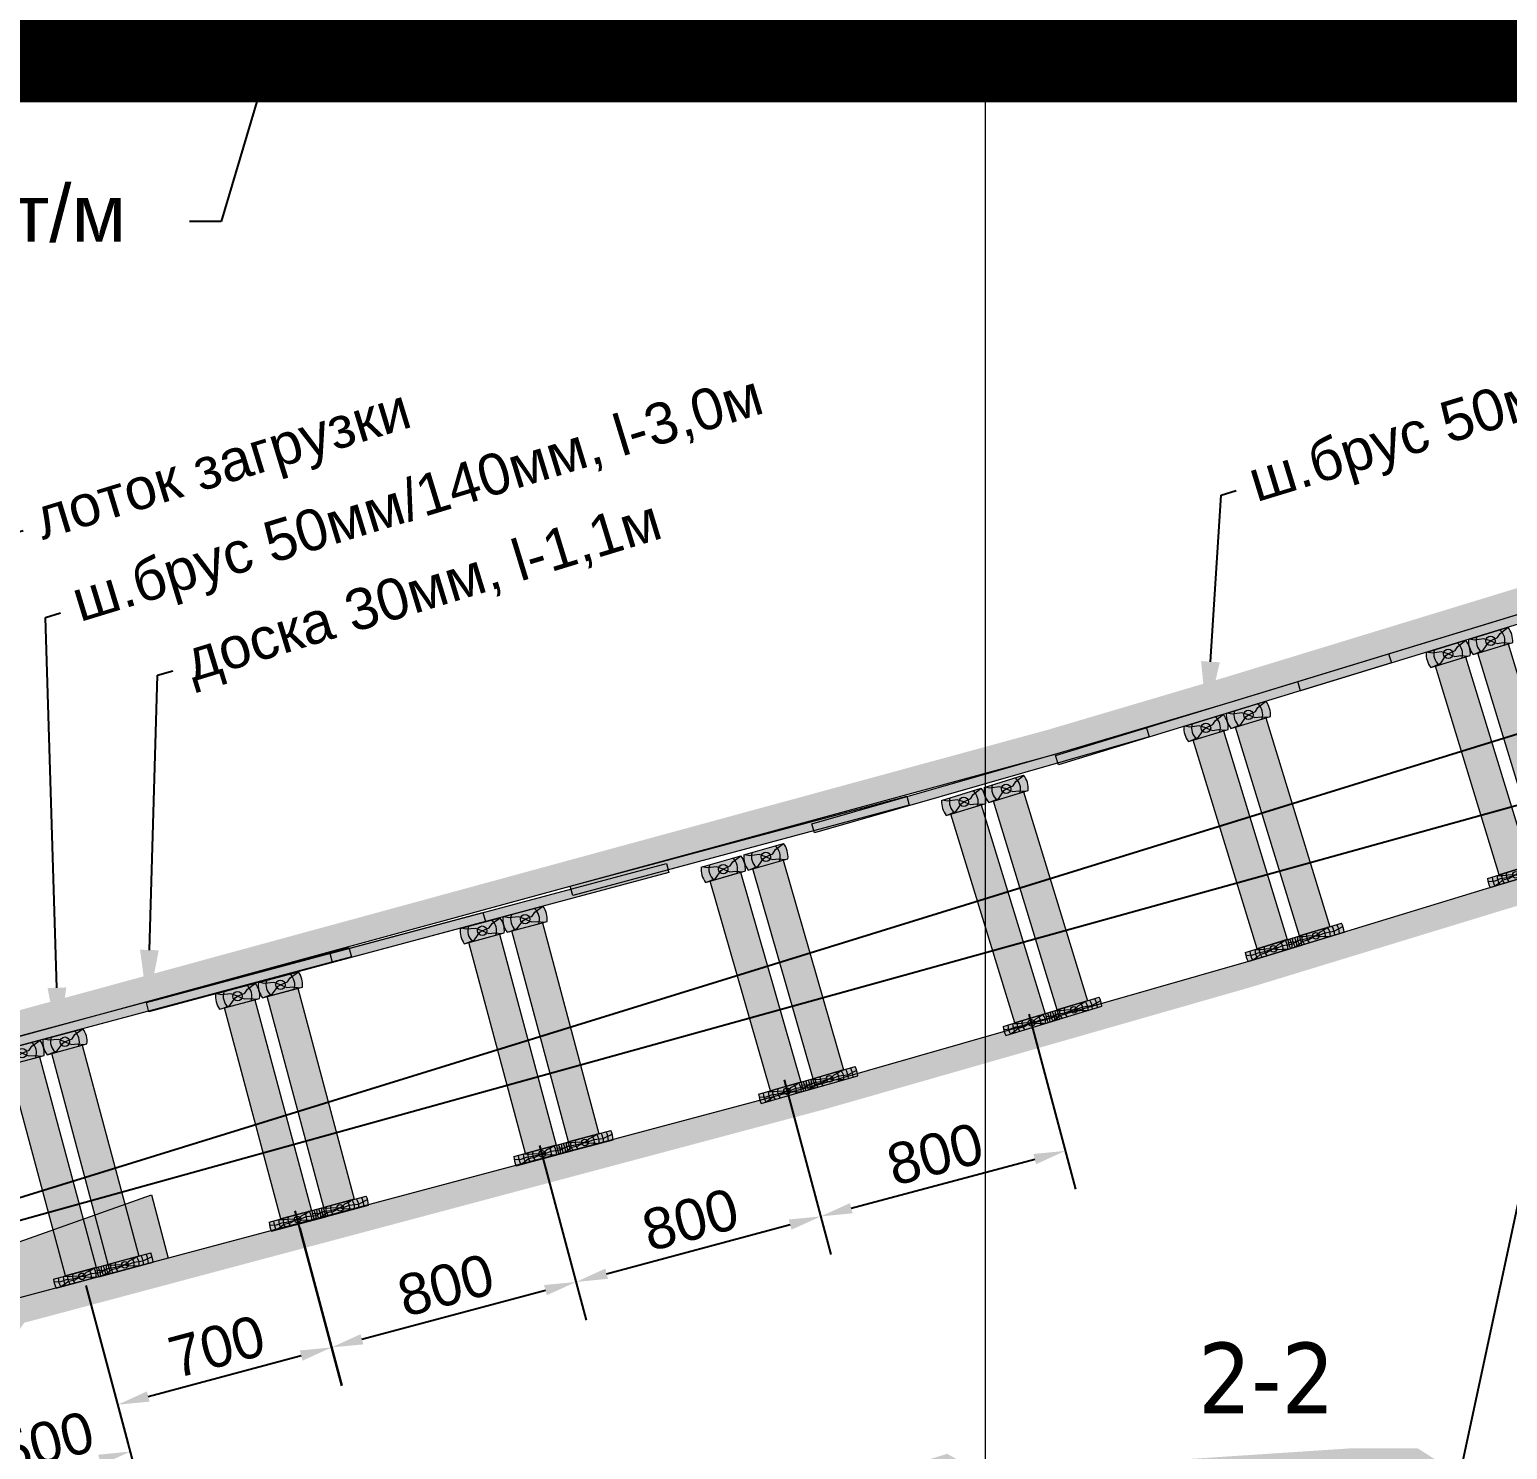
# Model space of a CAD drawing. Header units: inches. Extents: x 523 to 1492, y 69 to 539.
# Drawn here: x 867.41 to 914.09, y 221.63 to 266.5 of the extents above; entities that cross this region are included whole.
import ezdxf
from ezdxf import colors
from ezdxf.entities.mleader import LeaderData, LeaderLine
from ezdxf.math import Vec2, Vec3

# ---------------------------------------------------------------- set-up
doc = ezdxf.new("R2010")
doc.units = ezdxf.units.IN
doc.header["$MEASUREMENT"] = 0
doc.linetypes.add('ACAD_ISO02W100', pattern=[15, 12, -3])
doc.styles.get("Standard").update_dxf_attribs({"font": 'arial.ttf'})
doc.styles.add('стиль', font='tahoma.ttf')
doc.dimstyles.new('ISO-25', dxfattribs={"dimtxt": 2.5, "dimasz": 2.5, "dimexe": 1.25, "dimexo": 0, "dimtad": 1, "dimdec": 0, "dimtxsty": 'Standard', "dimcen": 2.5, "dimadec": 0, "dimazin": 0, "dimtfac": 1, "dimtdec": 0, "dimtmove": 0, "dimatfit": 3, "dimfxl": 0, "dimarcsym": 0})

# ---------------------------------------------------------------- blocks, each defined once
blk = doc.blocks.new('Лоток 1')
at = {"linetype": 'ByBlock', "lineweight": 15}
blk.add_hatch(color=254, dxfattribs=at).paths.add_polyline_path([(1818.315764543643, -3820.362751116568), (1818.848553401869, -3822.359903830496), (1801.823438003193, -3826.901986620621), (1801.618863064019, -3826.289643188073)])
at = {"linetype": 'ACAD_ISO02W100', "const_width": 0.125}
blk.add_lwpolyline([(1803.324246210239, -3825.947517202283), (1801.353065729477, -3815.925470728774)], dxfattribs=at)
at = {"color": 7, "linetype": 'ByBlock', "lineweight": 15}
blk.add_lwpolyline([(1818.315764543643, -3820.362751116568), (1818.848553401869, -3822.359903830496), (1801.823438003193, -3826.901986620621), (1801.618863064019, -3826.289643188073), (1818.315764543643, -3820.362751116568)], dxfattribs=at)
blk.add_circle((1803.324246210239, -3825.947517202283), 0.1215562988936788, dxfattribs=at)
blk = doc.blocks.new('Доска 30 - 1.1м')
at = {"linetype": 'ByBlock', "lineweight": 15}
blk.add_hatch(color=7, dxfattribs=at).paths.add_polyline_path([(1811.969493174711, -3809.514225970783), (1811.969493174711, -3809.214225970783), (1822.969493174711, -3809.214225970783), (1822.969493174711, -3809.514225970783)])
at = {"color": 7, "linetype": 'ByBlock', "lineweight": 15}
blk.add_lwpolyline([(1811.969493174711, -3809.514225970783), (1811.969493174711, -3809.214225970783), (1822.969493174711, -3809.214225970783), (1822.969493174711, -3809.514225970783), (1811.969493174711, -3809.514225970783)], dxfattribs=at)
blk = doc.blocks.new('*D106')
at = {"color": 0, "linetype": 'ByBlock', "lineweight": -2}
for p, q in [((869.1857348378895, 226.8099629330819), (870.914231663688, 220.3591249585217)), ((864.3561057064463, 225.5158677075615), (866.0846025322448, 219.0650297330014)), ((866.7270045521533, 220.5312560609663), (869.6247820310192, 221.3077131962785))]:
    blk.add_line(p, q, dxfattribs=at)
at = {"color": 0, "linetype": 'ByBlock'}
for points in [[(869.581645523502, 221.4687008339932), (869.6679185385366, 221.1467255585637), (870.5907078573078, 221.5665322413826)], [(866.683868044636, 220.692243698681), (866.7701410596707, 220.3702684232515), (865.7610787258646, 220.2724370158622)]]:
    blk.add_solid(points, dxfattribs=at)
at = {"layer": 'Defpoints', "color": 0, "linetype": 'ByBlock'}
for p in [(869.1857348378895, 226.8099629330819), (864.3561057064463, 225.5158677075615), (870.5907078573078, 221.5665322413826)]:
    blk.add_point(p, dxfattribs=at)
at = {"color": 0, "linetype": 'ByBlock', "lineweight": 15, "insert": (867.9264577609756, 221.8503907020684), "char_height": 1.3, "attachment_point": 5, "rotation": 15.000000000091793}
blk.add_mtext('500', dxfattribs=at)
blk = doc.blocks.new('*D107')
at = {"color": 0, "linetype": 'ByBlock', "lineweight": -2}
for p, q in [((875.9472156219097, 228.6216962488116), (877.2790402504295, 223.6512590684399)), ((869.1857348378894, 226.8099629330818), (870.5175594664092, 221.8395257527102)), ((871.1599614863176, 223.3057520806752), (875.9895906177605, 224.5998473061964))]:
    blk.add_line(p, q, dxfattribs=at)
at = {"color": 0, "linetype": 'ByBlock'}
for points in [[(875.9464541102432, 224.7608349439112), (876.0327271252779, 224.4388596684817), (876.9555164440492, 224.8586663513007)], [(871.1168249788002, 223.4667397183899), (871.203097993835, 223.1447644429604), (870.1940356600289, 223.0469330355709)]]:
    blk.add_solid(points, dxfattribs=at)
at = {"layer": 'Defpoints', "color": 0, "linetype": 'ByBlock'}
for p in [(875.9472156219097, 228.6216962488116), (869.1857348378894, 226.8099629330818), (876.9555164440492, 224.8586663513007)]:
    blk.add_point(p, dxfattribs=at)
at = {"color": 0, "linetype": 'ByBlock', "lineweight": 15, "insert": (873.3253405214282, 224.8837057668818), "char_height": 1.3, "attachment_point": 5, "rotation": 15.00000000010234}
blk.add_mtext('700', dxfattribs=at)
blk = doc.blocks.new('Доска S - 180')
at = {"linetype": 'ByBlock', "lineweight": 15}
h = blk.add_hatch(color=254, dxfattribs=at)
edge = h.paths.add_edge_path()
edge.add_line((1818.906264253147, -3796.897117512131), (1820.681088188076, -3796.897117512132))
edge.add_arc((1819.793676220611, -3797.047117512132), 0.9, -9.59406822683792, 9.59406822689499, ccw=False)
edge.add_line((1820.681088188076, -3797.197117512132), (1818.906264253146, -3797.197117512133))
edge.add_arc((1819.793676220611, -3797.047117512132), 0.9, 170.405931773074, 189.594068226895, ccw=False)
at = {"color": 7, "linetype": 'ByBlock', "lineweight": 15}
for p, q in [((1818.906264253147, -3796.897117512131), (1820.681088188076, -3796.897117512132)), ((1818.906264253146, -3797.197117512133), (1820.681088188076, -3797.197117512132))]:
    blk.add_line(p, q, dxfattribs=at)
for points in [[(1820.22297748386, -3796.897117512132), (1820.115806117425, -3796.93990079624), (1819.952371843767, -3796.969694910678), (1819.855180815874, -3797.024854140138), (1819.793676220611, -3797.047117512132), (1819.661462691744, -3797.072417742576), (1819.545510240216, -3797.10330305977), (1819.341106346245, -3797.091615640666), (1819.2064981687, -3797.151840186236), (1819.057674814675, -3797.197117512133)], [(1819.238409722591, -3796.897117512132), (1819.398353000757, -3796.949261604186), (1819.640602387386, -3796.990663120481), (1819.793676220611, -3797.047117512132), (1819.909109200235, -3797.10866279095), (1820.050462391973, -3797.135140504859), (1820.223856472501, -3797.194577762746)], [(1818.895391583456, -3796.991577340625), (1819.110420832621, -3797.038344401648), (1819.291995432552, -3797.021270287953), (1819.491748322557, -3797.047117512132), (1819.793676220611, -3797.047117512132), (1819.896515360469, -3797.060005460396), (1820.095348689191, -3797.03470069594), (1820.386083974289, -3797.077703048796), (1820.693125247204, -3797.015630235947)]]:
    blk.add_lwpolyline(points, dxfattribs=at)
blk.add_circle((1819.793676220611, -3797.047117512132), 0.1036435617729694, dxfattribs=at)
for radius, start, end in [(0.9, 170.405931773074, 189.594068226895), (0.7511311932945741, 168.4806536054473, 191.5193463945187), (0.5931967815742161, 165.3527575098442, 194.6472424900172), (0.4547522123386898, 160.7403309426705, 199.2596690572755), (0.3019278980541095, 150.2109999533243, 209.7890000463653), (0.3019278980541095, 330.2109999536347, 29.7890000466543), (0.4547522123386898, 340.7403309427245, 19.25966905732954), (0.5931967815742161, 345.3527575099827, 14.64724249010779), (0.7511311932945741, 348.4806536055527, 11.51934639451869), (0.9, 350.405931773162, 9.594068226895022)]:
    blk.add_arc((1819.793676220611, -3797.047117512132), radius, start, end, dxfattribs=at)
blk = doc.blocks.new('Ш.Брус S 140 - 50')
at = {"linetype": 'ByBlock', "lineweight": 15}
h = blk.add_hatch(color=254, dxfattribs=at)
edge = h.paths.add_edge_path()
edge.add_line((1819.234694338101, -3795.656766448514), (1820.542364021163, -3795.656766448514))
edge.add_arc((1819.888529179632, -3795.906766448514), 0.7000000000000455, -20.92483242755611, 20.92483242768043, ccw=False)
edge.add_line((1820.542364021163, -3796.156766448514), (1819.2346943381, -3796.156766448514))
edge.add_arc((1819.888529179632, -3795.906766448514), 0.7000000000000455, 159.0751675723196, 200.9248324275561, ccw=False)
at = {"color": 7, "linetype": 'ByBlock', "lineweight": 15}
for p, q in [((1819.234694338101, -3795.656766448514), (1820.542364021163, -3795.656766448514)), ((1819.2346943381, -3796.156766448514), (1820.542364021163, -3796.156766448514))]:
    blk.add_line(p, q, dxfattribs=at)
for points in [[(1819.888529179632, -3795.906766448514), (1819.706181701491, -3795.781310922064), (1819.407733712575, -3795.731650498645), (1819.264197916032, -3795.656766448514)], [(1819.29758530877, -3796.156766448514), (1819.576522273797, -3796.122611328863), (1819.806773853228, -3795.933517620022), (1819.888529179632, -3795.906766448514), (1820.129792261893, -3795.872869992194), (1820.245437463473, -3795.770575792302), (1820.542532972414, -3795.657208761744)], [(1819.888529179631, -3795.906766448515), (1820.064897876629, -3796.043420048778), (1820.253897927222, -3796.076831950224), (1820.459015150121, -3796.156766448514)]]:
    blk.add_lwpolyline(points, dxfattribs=at)
blk.add_circle((1819.888529179632, -3795.906766448514), 0.1484655464221305, dxfattribs=at)
for radius, start, end in [(0.7000000000000455, 159.0751675723196, 200.9248324275561), (0.4547522123386898, 146.6501407176008, 213.3498592821926), (0.4547522123386898, 326.6501407178075, 33.34985928239917), (0.7000000000000455, 339.0751675724439, 20.92483242768036)]:
    blk.add_arc((1819.888529179632, -3795.906766448514), radius, start, end, dxfattribs=at)
blk = doc.blocks.new('Стойка 100 - 690')
at = {"linetype": 'ByBlock', "lineweight": 15}
blk.add_hatch(color=252, dxfattribs=at).paths.add_polyline_path([(1818.197098135963, -3816.387282798014), (1819.197098135963, -3816.387282798015), (1819.197098135964, -3823.287282798009), (1818.197098135964, -3823.287282798009)])
at = {"color": 7, "linetype": 'ByBlock', "lineweight": 15}
blk.add_lwpolyline([(1818.197098135963, -3816.387282798014), (1819.197098135963, -3816.387282798015), (1819.197098135964, -3823.287282798009), (1818.197098135964, -3823.287282798009), (1818.197098135963, -3816.387282798014)], dxfattribs=at)
blk = doc.blocks.new('Рамка в S')
at = {"color": 7, "linetype": 'ByBlock', "lineweight": 15}
for name, p, rotation in [('Ш.Брус S 140 - 50', (-1034.522521985616, -718.6413355768841), 17.00000000000315), ('Ш.Брус S 140 - 50', (-1035.861348643965, -719.050655963496), 17.00000000000316), ('Стойка 100 - 690', (-1039.297981364669, -698.9464558509685), 17.00000000000322), ('Стойка 100 - 690', (-1040.636808023018, -699.3557762375804), 17.00000000000322), ('Доска S - 180', (-1032.630906589751, -724.5041048284712), 17.00000000000315), ('Доска S - 180', (-1033.9697332481, -724.9134252150831), 17.00000000000316)]:
    blk.add_blockref(name, p, dxfattribs=dict(at, rotation=rotation))
blk = doc.blocks.new('*D303')
at = {"color": 0, "linetype": 'ByBlock', "lineweight": -2}
for p, q in [((883.5170435823522, 231.242456406542), (884.9969759280906, 225.7192737005181)), ((875.7896369720434, 229.1719040457092), (877.2695693177817, 223.6487213396853)), ((877.9119713376903, 225.1149476676502), (883.7075262954219, 226.6678619382748))]:
    blk.add_line(p, q, dxfattribs=at)
at = {"color": 0, "linetype": 'ByBlock'}
for points in [[(883.6643897879045, 226.8288495759896), (883.7506628029392, 226.50687430056), (884.6734521217105, 226.9266809833789)], [(877.8688348301729, 225.275935305365), (877.9551078452076, 224.9539600299354), (876.9460455114016, 224.8561286225461)]]:
    blk.add_solid(points, dxfattribs=at)
at = {"layer": 'Defpoints', "color": 0, "linetype": 'ByBlock'}
for p in [(883.5170435823522, 231.242456406542), (875.7896369720434, 229.1719040457092), (884.6734521217105, 226.9266809833789)]:
    blk.add_point(p, dxfattribs=at)
at = {"color": 0, "linetype": 'ByBlock', "lineweight": 15, "insert": (880.5603132859453, 226.8223108764086), "char_height": 1.3, "attachment_point": 5, "rotation": 15.000000000094014}
blk.add_mtext('800', dxfattribs=at)
blk = doc.blocks.new('*D304')
at = {"color": 0, "linetype": 'ByBlock', "lineweight": -2}
for p, q in [((891.2444501926607, 233.3130087673771), (892.7243825383985, 227.7898260613554)), ((883.5170435823516, 231.2424564065443), (884.9969759280893, 225.7192737005226)), ((885.6393779479979, 227.1855000284875), (891.4349329057297, 228.7384142991121))]:
    blk.add_line(p, q, dxfattribs=at)
at = {"color": 0, "linetype": 'ByBlock'}
for points in [[(891.3917963982124, 228.8994019368269), (891.4780694132471, 228.5774266613974), (892.4008587320184, 228.9972333442162)], [(885.5962414404805, 227.3464876662023), (885.6825144555153, 227.0245123907727), (884.6734521217093, 226.9266809833834)]]:
    blk.add_solid(points, dxfattribs=at)
at = {"layer": 'Defpoints', "color": 0, "linetype": 'ByBlock'}
for p in [(891.2444501926607, 233.3130087673771), (883.5170435823516, 231.2424564065443), (892.4008587320184, 228.9972333442162)]:
    blk.add_point(p, dxfattribs=at)
at = {"color": 0, "linetype": 'ByBlock', "lineweight": 15, "insert": (888.2877198962531, 228.8928632372459), "char_height": 1.3, "attachment_point": 5, "rotation": 15.000000000094}
blk.add_mtext('800', dxfattribs=at)
blk = doc.blocks.new('*D305')
at = {"color": 0, "linetype": 'ByBlock', "lineweight": -2}
for p, q in [((898.9718568029696, 235.38356112821), (900.4517891487073, 229.8603784221881)), ((891.2444501926605, 233.3130087673772), (892.7243825383982, 227.7898260613553)), ((893.3667845583067, 229.2560523893203), (899.1623395160385, 230.8089666599449))]:
    blk.add_line(p, q, dxfattribs=at)
at = {"color": 0, "linetype": 'ByBlock'}
for points in [[(899.1192030085213, 230.9699542976596), (899.2054760235559, 230.6479790222301), (900.1282653423272, 231.067785705049)], [(893.3236480507894, 229.417040027035), (893.409921065824, 229.0950647516055), (892.400858732018, 228.9972333442162)]]:
    blk.add_solid(points, dxfattribs=at)
at = {"layer": 'Defpoints', "color": 0, "linetype": 'ByBlock'}
for p in [(898.9718568029696, 235.38356112821), (891.2444501926605, 233.3130087673772), (900.1282653423272, 231.067785705049)]:
    blk.add_point(p, dxfattribs=at)
at = {"color": 0, "linetype": 'ByBlock', "lineweight": 15, "insert": (896.015126506562, 230.9634155980786), "char_height": 1.3, "attachment_point": 5, "rotation": 15.000000000094014}
blk.add_mtext('800', dxfattribs=at)

msp = doc.modelspace()

# ---------------------------------------------------------------- hatches: boundary and pattern name
at = {"linetype": 'ByBlock', "lineweight": 15}
h = msp.add_hatch(dxfattribs=at)
h.set_pattern_fill('ANSI38', scale=0.1, style=0)
h.set_pattern_definition([(45, (-947.055104871889, 4050.03894978397), (-0.2245064030267288, 0.2245064030267289), []), (135, (-947.055104871889, 4050.03894978397), (-0.6735192090801865, 0.2245064030267289), [0.7937500000000001, -0.4762500000000001])])
h.paths.add_polyline_path([(1037.39691246714, 285.6174738186451), (1039.73588610499, 277.9670357707637), (905.8369879517388, 237.0301888777262), (892.3630104472852, 233.1667416898626), (866.739445372219, 226.3307026250054), (865.7105122422149, 224.7621396284812), (864.8513561056388, 222.019196136313), (865.2795231689752, 212.9520025983664), (864.2706670028386, 212.7627142080083), (863.7310440476127, 211.0017516072265), (863.4378981971176, 210.9617520287818), (862.619521122185, 212.4472820062997), (831.1203823563659, 212.4472819644728), (830.9579343624146, 210.5900264127162), (829.9422054782885, 208.674095432536), (829.6509186995349, 208.6998086719673), (829.2124600544385, 210.0717138499731), (827.6060957671932, 209.7884684852888), (829.3870287718125, 230.1499531630243), (849.2114753985857, 236.2108947398065), (850.3358623924041, 235.5837527654494), (851.9115547955153, 235.8615898494154), (862.2112229221518, 236.5430089439342), (863.7281900664234, 236.5430089439324), (866.8022222826721, 234.6032220814632), (884.4922458513333, 239.4317435386238), (899.8056861989171, 243.6064046837091), (905.5176749388243, 245.2979446588647), (924.2743977295743, 251.0324502993999)], flags=17)
h.paths.add_polyline_path([(1039.969783468756, 277.2019919659888), (1037.163015103361, 286.3825176234163), (905.2871420916445, 246.0640170995871), (899.5868742401437, 244.3759481311486), (884.2815907391562, 240.2035106172902), (866.9313134209649, 235.4677234662213), (863.959498277414, 237.3430089439321), (862.1847880871267, 237.3430089439344), (851.8154069867753, 236.656977686107), (850.4771051208061, 236.4209989588039), (849.303511715907, 237.0755864710104), (828.6370902029928, 230.7572273385153), (826.7182972946355, 208.8195843716389), (828.6631733665963, 209.1625184972554), (829.0507966973978, 207.9496733165533), (830.4016933991445, 207.830423378442), (831.9364575777979, 210.3008339503209), (832.0367335934959, 211.4472820062997), (862.0287154178232, 211.4472820062997), (862.893146209145, 209.8781546525015), (864.4998109567932, 210.0973831099378), (865.0446646594846, 211.875415315657), (866.3224912859692, 212.083152911998), (865.6608604595592, 221.9271810237146), (866.44060452487, 224.4165933882987), (867.2408165609486, 225.6364812046832), (892.5763881966222, 232.3956873075249), (906.0642044416322, 236.2631025325381)])
h = msp.add_hatch()
h.set_pattern_fill('ANSI38', color=256, scale=5, style=0)
h.set_pattern_definition([(45, (0, 0), (-0.4419417382415922, 0.4419417382415922), []), (135, (0, 0), (-1.325825214724776, 0.4419417382415923), [1.5625, -0.9375])])
h.paths.add_polyline_path([(1072.523597287134, 256.7591218576554), (948.7675056295125, 218.9996734618421), (931.022579800974, 214.0588982420077), (913.6942247562154, 209.4540797822583), (912.6652916228086, 207.8855167846941), (911.8061354862325, 205.1425732925254), (912.2343025495688, 196.0753797545793), (911.2254463834323, 195.8860913642212), (910.6858234282064, 194.1251287634394), (910.3926775777107, 194.0851291849946), (909.5743005038853, 195.5706591625126), (878.0751617892712, 195.5706597187606), (877.9137595179607, 193.7253568338139), (876.8969848588822, 191.7974725887489), (876.6056980801527, 191.8231858281779), (876.1672394350542, 193.1950910061896), (874.5608751478126, 192.9118456415063), (876.3418081524062, 213.2733303192372), (896.1662547791793, 219.3342718960193), (897.2906417733329, 218.7071299214749), (898.8663341782176, 218.9849670057674), (909.1660023027455, 219.6663861001471), (910.6829694470171, 219.6663861001452), (913.7570016632656, 217.7265992376761), (927.3196885933498, 221.4285572709414), (931.4470252576539, 222.5551207018498), (945.4159840289835, 226.3442579590037), (960.4023033705744, 230.8457199692675), (1003.648164278902, 244.0673064949697), (1003.223071782082, 244.9376051388845), (1003.132379120009, 246.8167643141537), (1002.140171635957, 249.2821401497404), (1002.044763048534, 251.9426315961518), (1043.165867554943, 264.5146148992344), (1043.953847968063, 261.2950049155243), (1045.694461514158, 259.0540096274653), (1045.500565617261, 256.8781616287361), (1063.670355980555, 262.4332240184817), (1063.83616332876, 264.0622346676628), (1065.184011260782, 265.1355142259945), (1065.849063586953, 267.4432681444814), (1068.520212996396, 269.8438241915259)], flags=16)
h.paths.add_polyline_path([(1073.108866626222, 254.8466724781014), (949.3276505380882, 217.0795583211551), (931.5476535216517, 212.1290181207414), (914.9470374222989, 207.7175882267865), (914.4905223290763, 207.0216511830569), (913.8298963710336, 204.9125355110297), (914.3141944121896, 194.4307237756275), (912.7832423450118, 194.1434762350574), (912.2343025495688, 192.3521097994852), (909.3031736017659, 191.9179344324339), (908.3926890940548, 193.5706591625126), (879.907864207561, 193.5706591625126), (878.955329926876, 191.4130130718187), (878.0457046610029, 189.6882924535162), (875.1053930748104, 189.9478474396418), (874.7940227154489, 190.9221026243958), (872.3413789664218, 190.4896353573823), (874.4669617303554, 214.7915157579651), (896.396345572483, 221.4960012240293), (897.6437485943294, 220.8002454048664), (898.6259646563592, 220.9734365974962), (909.0999152151687, 221.6663861001472), (911.2612399744938, 221.6663861001446), (914.0797295089968, 219.8878526995714), (926.7930508129072, 223.357974967608), (930.9219122487298, 224.4849545874472), (944.8664164828168, 228.2674584512545), (959.8222539557144, 232.759764579357), (1001.197964831498, 245.4095888611825), (1001.150976285393, 246.383195275727), (1000.154010346663, 248.8603946254148), (999.9909950580744, 253.4061152218451), (1044.102829904532, 266.8924565498371), (1046.52664907686, 262.6921204293185), (1047.616978243427, 259.6165974161577), (1061.815161315943, 263.9574176024046), (1061.93169693022, 265.102347297753), (1063.438936882246, 266.3025493321047), (1064.085964978233, 268.5477585662151), (1067.874910160152, 271.9528751936202)])

# ---------------------------------------------------------------- linework, layer by layer
at = {"color": 252, "linetype": 'ByBlock', "lineweight": 15}
msp.add_line((897.60640802177, 69.3996879677942), (897.60640802177, 538.9611632779361), dxfattribs=at)
at = {"color": 102}
for q in [(1038.318284803228, 282.6038007005517), (939.4840195975069, 248.9534546274336)]:
    msp.add_line((844.6468692951561, 222.6471312754387), q, dxfattribs=at)
at = {"color": 253, "linetype": 'ByBlock', "lineweight": 15, "const_width": 4}
msp.add_lwpolyline([(729.7091859317354, 311.6418127840225), (701.4485761813994, 311.6418127840225), (701.4485761813994, 306.2387031440803), (667.7092417999974, 306.2387031440803), (667.7081233298896, 266.1997097609037), (949.2592867799062, 266.1997097609037)], dxfattribs=at)
at = {"color": 7, "linetype": 'ByBlock', "lineweight": 15}
for points in [[(829.3870287718125, 230.1499531630243), (849.2114753985857, 236.2108947398065), (850.3358623924041, 235.5837527654494), (851.9115547955153, 235.8615898494154), (862.2112229221518, 236.5430089439342), (863.7281900664234, 236.5430089439324), (866.8022222826721, 234.6032220814632), (884.4922458513333, 239.4317435386238), (899.8056861989171, 243.6064046837091), (905.5176749388243, 245.2979446588647), (924.2743977295743, 251.0324502993999), (924.2743977295743, 251.0324502993999), (924.2743977295743, 251.0324502993999), (924.2743977295743, 251.0324502993999), (924.2743977295743, 251.0324502993999), (924.2743977295743, 251.0324502993999), (924.2743977295743, 251.0324502993999), (924.2743977295743, 251.0324502993999), (924.2743977295743, 251.0324502993999), (924.2743977295743, 251.0324502993999), (924.2743977295743, 251.0324502993999), (924.2743977295743, 251.0324502993999), (1037.39691246714, 285.6174738186446)], [(1039.73588610499, 277.9670357707637), (905.8369879517388, 237.0301888777262), (892.3630104472852, 233.1667416898626), (866.739445372219, 226.3307026250054), (865.7105122422149, 224.7621396284812), (864.8513561056388, 222.019196136313), (865.2795231689752, 212.9520025983664), (864.2706670028386, 212.7627142080083), (863.7310440476127, 211.0017516072265), (863.4378981971176, 210.9617520287818), (862.619521122185, 212.4472820062997), (831.1203823600243, 212.4472820062997), (830.9579343624146, 210.5900264127162), (829.9422054782885, 208.674095432536)]]:
    msp.add_lwpolyline(points, dxfattribs=at)

# ---------------------------------------------------------------- block references
for name, p, rotation in [('Доска 30 - 1.1м', (-1939.030864536753, 3358.896096033645), 17.00000000001022), ('Доска 30 - 1.1м', (-1946.681302584454, 3356.557122395852), 17.00000000001022), ('Доска 30 - 1.1м', (-1899.618350767831, 3403.607889654487), 15.99999999999104), ('Доска 30 - 1.1м', (-1851.633072610916, 3449.877928292988), 14.99999999999445), ('Рамка в S', (-858.1071802678265, 4088.066128158718), 358.9999999999982), ('Доска 30 - 1.1м', (-1859.223331587061, 3447.752367107215), 14.99999999999445), ('Доска 30 - 1.1м', (-1865.018886544794, 3446.199452836591), 14.99999999999445), ('Рамка в S', (-798.2956512694304, 4116.029191029695), 357.9999999999962), ('Доска 30 - 1.1м', (-1869.249167263637, 3445.090440539587), 14.99999999999445), ('Рамка в S', (-806.0230578797433, 4113.958638668876), 357.9999999999962), ('Рамка в S', (-812.8277899327754, 4112.159804215932), 357.9999999999962)]:
    msp.add_blockref(name, p, dxfattribs=dict(at, rotation=rotation))
for name, p in [('Рамка в S', (-902.1017330670608, 4063.782584463093)), ('Рамка в S', (-909.7522108750467, 4061.443740875823)), ('Рамка в S', (-917.4026489227468, 4059.104767238028)), ('Лоток 1', (-947.055104871889, 4050.03894978397))]:
    msp.add_blockref(name, p, dxfattribs=at)

# ---------------------------------------------------------------- texts
at = {"color": 7, "linetype": 'ByBlock', "lineweight": 15, "style": 'стиль'}
msp.add_text('2-2', height=2.239462092285066, dxfattribs=at).set_placement((904.3232265326405, 222.7708584255479))

# ---------------------------------------------------------------- dimensions: what is measured, and where the dimension line sits
at = {"color": 7, "linetype": 'ByBlock', "lineweight": 15}
for p1, p2, distance, text, picture, middle in [((891.2444501926603, 233.3130087673772), (898.9718568029693, 235.38356112821), -4.468019495599832, '800', '*D305', (896.015126506562, 230.9634155980786)), ((883.5170435823517, 231.2424564065443), (891.2444501926608, 233.3130087673771), -4.46801949559969, '800', '*D304', (888.2877198962531, 228.8928632372459)), ((875.7896369720432, 229.1719040457092), (883.5170435823522, 231.242456406542), -4.468019495601982, '800', '*D303', (880.5603132859453, 226.8223108764086)), ((869.1857348378894, 226.8099629330818), (875.9472156219097, 228.6216962488115), -3.895775219065815, '700', '*D107', (873.3253405214282, 224.8837057668818)), ((864.3561057064462, 225.5158677075615), (869.1857348378894, 226.8099629330818), -5.4283988987497125, '500', '*D106', (867.9264577609756, 221.8503907020684))]:
    dim = msp.add_aligned_dim(p1=p1, p2=p2, distance=distance, text=text, dimstyle='ISO-25', override={"dimtxt": 1.3, "dimasz": 1, "dimgap": 0.3, "dimlfac": 100, "dimrnd": 0.05, "dimtmove": 1, "dimfxl": 1.25}, dxfattribs=at)
    dim.commit()
    dim.dimension.update_dxf_attribs({"geometry": picture, "text_midpoint": middle})

# ---------------------------------------------------------------- leaders
ml = msp.add_multileader_mtext('Standard', dxfattribs=at)
ml.set_content('Стойки усиления 10м от окна лавы; n-1,5ст/м', color=7)
ml.set_leader_properties()
ml.build(insert=Vec2(0, 0))
ml.multileader.update_dxf_attribs({"dogleg_length": 1})
ctx = ml.context
ctx.base_point, ctx.char_height, ctx.plane_origin = Vec3(815.715487035967, 260.4298886268667), 1.8, Vec3(874.9509868643147, 265.8272648836059)
ctx.text_align_type = 2
notes = []
notes.append((ctx, [(1, (1, 1, 0), (873.4630995871266, 260.4298886268667), (-1, 0), 1, [(0, [(880.311321852827, 283.4717771324354)], 0, [])])]))
ctx.mtext.insert, ctx.mtext.alignment, ctx.mtext.flow_direction = Vec3(870.4630995871266, 261.5944861712051), 3, 5
ml = msp.add_multileader_mtext('Standard', dxfattribs=at)
ml.set_content('ш.брус 50мм/140мм, l-1,1м', color=7)
ml.set_leader_properties()
ml.build(insert=Vec2(0, 0))
ml.multileader.update_dxf_attribs({"dogleg_length": 0.5, "arrow_head_size": 1.8})
ctx = ml.context
ctx.base_point, ctx.char_height, ctx.arrow_head_size, ctx.landing_gap_size, ctx.plane_origin, ctx.plane_x_axis, ctx.plane_y_axis = Vec3(905.5267182524208, 251.9322982148846), 1.3, 1.8, 0.5, Vec3(905.6281128939019, 242.1235184301643), Vec3(0.9563047559630354, 0.2923717047227368), Vec3(-0.2923717047227368, 0.9563047559630354)
notes.append((ctx, [(0, (1, 1, 0), (905.0485658744393, 251.7861123625232), (0.9563047559630354, 0.2923717047227368), 0.5, [(0, [(904.5948911112661, 244.7274449524436)], 0, [])])]))
ctx.mtext.insert, ctx.mtext.text_direction, ctx.mtext.rotation, ctx.mtext.line_spacing_factor, ctx.mtext.flow_direction = Vec3(905.7831554209878, 252.8036818405178), Vec3(0.9563047559630354, 0.2923717047227368), 0.296705972839036, 0.5, 5
ml = msp.add_multileader_mtext('Standard', dxfattribs=at)
ml.set_content('лоток загрузки', color=7)
ml.set_leader_properties()
ml.build(insert=Vec2(0, 0))
ml.multileader.update_dxf_attribs({"dogleg_length": 0.5, "arrow_head_size": 1.8})
ctx = ml.context
ctx.base_point, ctx.char_height, ctx.arrow_head_size, ctx.landing_gap_size, ctx.plane_origin, ctx.plane_x_axis, ctx.plane_y_axis = Vec3(867.2071563085839, 250.6682543806161), 1.3, 1.8, 0.5, Vec3(866.9084804307192, 233.0080450698047), Vec3(0.9563047559630354, 0.2923717047227368), Vec3(-0.2923717047227368, 0.9563047559630354)
notes.append((ctx, [(0, (1, 1, 0), (866.7290039306024, 250.5220685282547), (0.9563047559630354, 0.2923717047227368), 0.5, [(0, [(866.079705888706, 226.7929125899884)], 0, [])])]))
ctx.mtext.insert, ctx.mtext.text_direction, ctx.mtext.rotation, ctx.mtext.line_spacing_factor, ctx.mtext.flow_direction = Vec3(867.4393953642541, 251.6187864671795), Vec3(0.9563047559630354, 0.2923717047227368), 0.296705972839036, 0.5, 5
ml = msp.add_multileader_mtext('Standard', dxfattribs=at)
ml.set_content('ш.брус 50мм/140мм, l-3,0м', color=7)
ml.set_leader_properties()
ml.build(insert=Vec2(0, 0))
ml.multileader.update_dxf_attribs({"dogleg_length": 0.5, "arrow_head_size": 1.8})
ctx = ml.context
ctx.base_point, ctx.char_height, ctx.arrow_head_size, ctx.landing_gap_size, ctx.plane_origin, ctx.plane_x_axis, ctx.plane_y_axis = Vec3(868.3902936134552, 248.0663274004984), 1.3, 1.8, 0.5, Vec3(869.365374827798, 231.8198835986664), Vec3(0.9563047559630354, 0.2923717047227368), Vec3(-0.2923717047227368, 0.9563047559630354)
notes.append((ctx, [(0, (1, 1, 0), (867.9121412354738, 247.9201415481371), (0.9563047559630354, 0.2923717047227368), 0.5, [(0, [(868.3321530451622, 234.4238101209457)], 0, [])])]))
ctx.mtext.insert, ctx.mtext.text_direction, ctx.mtext.rotation, ctx.mtext.line_spacing_factor, ctx.mtext.flow_direction = Vec3(868.6225326691255, 249.0168594870619), Vec3(0.9563047559630354, 0.2923717047227368), 0.296705972839036, 0.5, 5
ml = msp.add_multileader_mtext('Standard', dxfattribs=at)
ml.set_content('доска 30мм, l-1,1м', color=7)
ml.set_leader_properties()
ml.build(insert=Vec2(0, 0))
ml.multileader.update_dxf_attribs({"dogleg_length": 0.5, "arrow_head_size": 1.8})
ctx = ml.context
ctx.base_point, ctx.char_height, ctx.arrow_head_size, ctx.landing_gap_size, ctx.plane_origin, ctx.plane_x_axis, ctx.plane_y_axis = Vec3(871.9334268527006, 246.2406953795591), 1.3, 1.8, 0.5, Vec3(872.1770258498404, 233.0116794719384), Vec3(0.9563047559630354, 0.2923717047227368), Vec3(-0.2923717047227368, 0.9563047559630354)
notes.append((ctx, [(0, (1, 1, 0), (871.4552744747191, 246.0945095271977), (0.9563047559630354, 0.2923717047227368), 0.5, [(0, [(871.1438040672047, 235.6156059942177)], 0, [])])]))
ctx.mtext.insert, ctx.mtext.text_direction, ctx.mtext.rotation, ctx.mtext.flow_direction = Vec3(872.1825181655665, 247.1361062165462), Vec3(0.9563047559630354, 0.2923717047227368), 0.296705972839036, 5
ml = msp.add_multileader_mtext('Standard', dxfattribs=at)
ml.set_content('забутить породой', color=7)
ml.set_leader_properties()
ml.build(insert=Vec2(0, 0))
ml.multileader.update_dxf_attribs({"dogleg_length": 0.5, "arrow_head_size": 1.8})
ctx = ml.context
ctx.base_point, ctx.char_height, ctx.arrow_head_size, ctx.landing_gap_size, ctx.plane_origin, ctx.plane_x_axis, ctx.plane_y_axis = Vec3(915.038748569165, 230.1443553267042), 1.3, 1.8, 0.5, Vec3(912.7938866160007, 215.0471700511252), Vec3(0.9563047559630354, 0.2923717047227368), Vec3(-0.2923717047227368, 0.9563047559630354)
notes.append((ctx, [(0, (1, 1, 0), (914.5605961911835, 229.9981694743428), (0.9563047559630354, 0.2923717047227368), 0.5, [(0, [(911.4396719954293, 215.4570816393734)], 0, [])])]))
ctx.mtext.insert, ctx.mtext.text_direction, ctx.mtext.rotation, ctx.mtext.flow_direction = Vec3(915.2709876248352, 231.0948874132676), Vec3(0.9563047559630354, 0.2923717047227368), 0.296705972839036, 5
for ctx, leaders in notes:
    for number, flags, end, landing, length, lines in leaders:
        leader = LeaderData()
        leader.index, (leader.has_last_leader_line, leader.has_dogleg_vector, leader.attachment_direction) = number, flags
        leader.last_leader_point, leader.dogleg_vector, leader.dogleg_length = Vec3(end), Vec3(landing), length
        for number, points, colour, breaks in lines:
            line = LeaderLine()
            line.index, line.vertices, line.color, line.breaks = number, Vec3.list(points), colors.encode_raw_color(colour), breaks
            leader.lines.append(line)
        ctx.leaders.append(leader)

doc.saveas('drawing.dxf')
